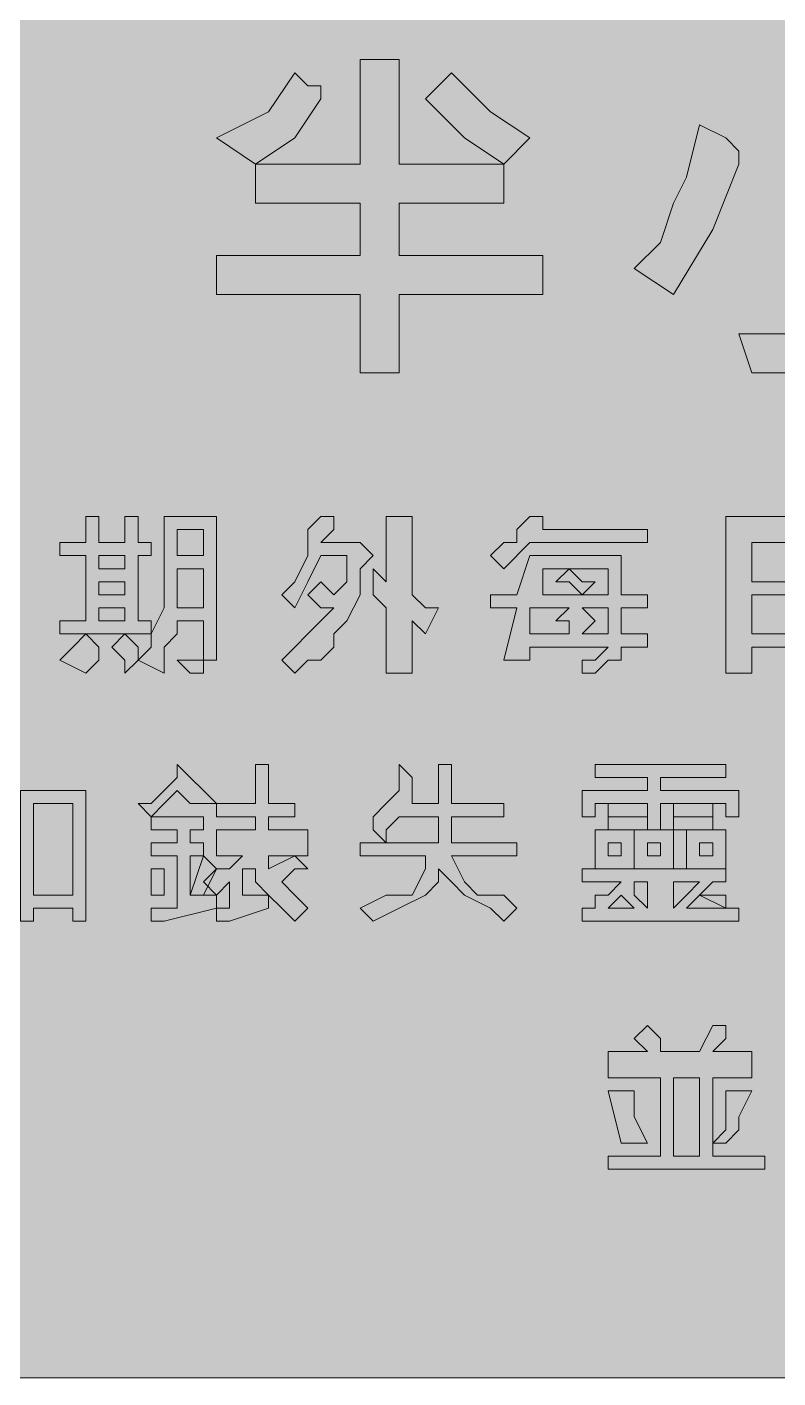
# Model space of a CAD drawing. Header units: metres. Extents: x 9 to 558, y 12 to 260.
# Drawn here: x 153.8 to 222.8, y 11.8 to 136 of the extents above; entities that cross this region are included whole.
import ezdxf

# ---------------------------------------------------------------- set-up
doc = ezdxf.new("R2010")
doc.units = ezdxf.units.M
doc.layers.add('FILL_BLACK_000000', color=7, linetype='Continuous', true_color=0x000000)
doc.layers.add('FILL_YELLOW_FFFF00', color=7, linetype='Continuous', true_color=0xffff00)

msp = doc.modelspace()

# ---------------------------------------------------------------- hatches: boundary and pattern name
at = {"layer": 'FILL_BLACK_000000', "true_color": 0x000000}
h = msp.add_hatch(color=7, dxfattribs=at)
h.dxf.hatch_style = 1
h.paths.add_polyline_path([(184.41, 132.96), (186.81, 132.96), (188.01, 132.96), (188.01, 131.76), (188.01, 123.36), (197.61, 123.36), (197.61, 119.76), (188.01, 119.76), (188.01, 114.96), (201.21, 114.96), (201.21, 111.36), (188.01, 111.36), (188.01, 104.16), (184.41, 104.16), (184.41, 111.36), (171.21, 111.36), (171.21, 114.96), (184.41, 114.96), (184.41, 119.76), (174.81, 119.76), (174.81, 123.36), (184.41, 123.36), (184.41, 132.96)])
h = msp.add_hatch(color=7, dxfattribs=at)
h.dxf.hatch_style = 1
h.paths.add_polyline_path([(226.41, 132.96), (227.61, 132.96), (227.61, 131.76), (226.41, 131.76), (226.41, 107.76), (226.41, 106.56), (226.41, 105.36), (225.21, 104.16), (222.81, 104.16), (220.41, 104.16), (219.21, 107.76), (221.61, 107.76), (222.81, 107.76), (224.01, 107.76), (224.01, 108.96), (224.01, 132.96), (225.21, 132.96), (226.41, 132.96)])
h = msp.add_hatch(color=7, dxfattribs=at)
h.dxf.hatch_style = 1
h.paths.add_polyline_path([(180.81, 130.56), (180.81, 129.36), (178.41, 125.76), (174.81, 123.36), (171.21, 125.76), (176.01, 128.16), (178.41, 131.76), (179.61, 130.56), (180.81, 130.56)])
h = msp.add_hatch(color=7, dxfattribs=at)
h.dxf.hatch_style = 1
h.paths.add_polyline_path([(196.41, 128.16), (200.01, 125.76), (197.61, 123.36), (194.01, 125.76), (190.41, 129.36), (192.81, 131.76), (196.41, 128.16)])
h = msp.add_hatch(color=7, dxfattribs=at)
h.dxf.hatch_style = 1
h.paths.add_polyline_path([(212.01, 116.16), (213.21, 119.76), (214.41, 122.16), (215.61, 126.96), (218.01, 125.76), (219.21, 124.56), (219.21, 123.36), (216.81, 117.36), (213.21, 111.36), (209.61, 113.76), (212.01, 116.16)])
h = msp.add_hatch(color=7, dxfattribs=at)
h.dxf.hatch_style = 1
h.paths.add_polyline_path([(160.41, 88.56), (162.81, 88.56), (162.81, 90.96), (164.01, 90.96), (164.01, 88.56), (165.21, 88.56), (165.21, 87.36), (164.01, 87.36), (164.01, 81.36), (165.21, 81.36), (165.21, 80.16), (156.81, 80.16), (156.81, 81.36), (159.21, 81.36), (159.21, 87.36), (156.81, 87.36), (156.81, 88.56), (159.21, 88.56), (159.21, 90.96), (160.41, 90.96), (160.41, 88.56)])
h.paths.add_polyline_path([(160.41, 83.76), (162.81, 83.76), (162.81, 84.96), (160.41, 84.96), (160.41, 83.76)], flags=16)
h.paths.add_polyline_path([(160.41, 82.56), (160.41, 81.36), (162.81, 81.36), (162.81, 82.56), (160.41, 82.56)], flags=16)
h.paths.add_polyline_path([(162.81, 87.36), (160.41, 87.36), (160.41, 86.16), (162.81, 86.16), (162.81, 87.36)], flags=16)
h = msp.add_hatch(color=7, dxfattribs=at)
h.dxf.hatch_style = 1
h.paths.add_polyline_path([(166.41, 78.96), (166.41, 77.76), (166.41, 76.56), (164.01, 77.76), (165.21, 78.96), (165.21, 80.16), (166.41, 82.56), (166.41, 84.96), (166.41, 90.96), (171.21, 90.96), (171.21, 78.96), (171.21, 77.76), (170.01, 77.76), (170.01, 78.96), (170.01, 81.36), (167.61, 81.36), (167.61, 80.16), (166.41, 78.96)])
h.paths.add_polyline_path([(167.61, 86.16), (167.61, 82.56), (170.01, 82.56), (170.01, 86.16), (167.61, 86.16)], flags=16)
h.paths.add_polyline_path([(170.01, 89.76), (167.61, 89.76), (167.61, 87.36), (170.01, 87.36), (170.01, 89.76)], flags=16)
h = msp.add_hatch(color=7, dxfattribs=at)
h.dxf.hatch_style = 1
h.paths.add_polyline_path([(182.01, 90.96), (182.01, 89.76), (180.81, 88.56), (183.21, 88.56), (184.41, 88.56), (185.61, 87.36), (184.41, 86.16), (184.41, 83.76), (183.21, 81.36), (182.01, 80.16), (182.01, 78.96), (180.81, 77.76), (179.61, 77.76), (178.41, 76.56), (177.21, 77.76), (178.41, 78.96), (179.61, 80.16), (180.81, 81.36), (182.01, 82.56), (180.81, 82.56), (179.61, 83.76), (180.81, 84.96), (182.01, 83.76), (183.21, 84.96), (183.21, 87.36), (180.81, 87.36), (179.61, 84.96), (178.41, 82.56), (177.21, 83.76), (178.41, 84.96), (179.61, 87.36), (179.61, 89.76), (180.81, 90.96), (182.01, 90.96)])
h = msp.add_hatch(color=7, dxfattribs=at)
h.dxf.hatch_style = 1
h.paths.add_polyline_path([(189.21, 90.96), (189.21, 83.76), (190.41, 82.56), (191.61, 82.56), (190.41, 80.16), (189.21, 81.36), (189.21, 76.56), (186.81, 76.56), (186.81, 82.56), (185.61, 83.76), (185.61, 84.96), (185.61, 86.16), (186.81, 84.96), (186.81, 90.96), (188.01, 90.96), (189.21, 90.96)])
h = msp.add_hatch(color=7, dxfattribs=at)
h.dxf.hatch_style = 1
h.paths.add_polyline_path([(197.61, 88.56), (198.81, 88.56), (198.81, 89.76), (200.01, 90.96), (201.21, 90.96), (201.21, 89.76), (210.81, 89.76), (210.81, 88.56), (200.01, 88.56), (197.61, 86.16), (196.41, 87.36), (197.61, 88.56)])
h = msp.add_hatch(color=7, dxfattribs=at)
h.dxf.hatch_style = 1
h.paths.add_polyline_path([(230.01, 76.56), (227.61, 76.56), (227.61, 78.96), (220.41, 78.96), (220.41, 76.56), (218.01, 76.56), (218.01, 90.96), (230.01, 90.96), (230.01, 76.56)])
h.paths.add_polyline_path([(220.41, 83.76), (220.41, 80.16), (227.61, 80.16), (227.61, 83.76), (220.41, 83.76)], flags=16)
h.paths.add_polyline_path([(227.61, 88.56), (220.41, 88.56), (220.41, 84.96), (227.61, 84.96), (227.61, 88.56)], flags=16)
h = msp.add_hatch(color=7, dxfattribs=at)
h.dxf.hatch_style = 1
h.paths.add_polyline_path([(210.81, 83.76), (210.81, 82.56), (208.41, 82.56), (208.41, 80.16), (210.81, 80.16), (210.81, 78.96), (208.41, 78.96), (208.41, 77.76), (207.21, 77.76), (206.01, 76.56), (204.81, 76.56), (204.81, 77.76), (206.01, 77.76), (207.21, 78.96), (200.01, 78.96), (200.01, 77.76), (197.61, 77.76), (198.81, 82.56), (196.41, 82.56), (196.41, 83.76), (198.81, 83.76), (200.01, 87.36), (208.41, 87.36), (208.41, 83.76), (210.81, 83.76)])
h.paths.add_polyline_path([(201.21, 86.16), (201.21, 83.76), (204.81, 83.76), (207.21, 83.76), (207.21, 86.16), (203.61, 86.16), (201.21, 86.16)], flags=16)
h.paths.add_polyline_path([(204.81, 80.16), (207.21, 80.16), (207.21, 82.56), (204.81, 82.56), (206.01, 81.36), (204.81, 80.16)], flags=16)
h.paths.add_polyline_path([(200.01, 80.16), (203.61, 80.16), (203.61, 81.36), (202.41, 81.36), (203.61, 82.56), (200.01, 82.56), (200.01, 80.16)], flags=16)
h = msp.add_hatch(color=7, dxfattribs=at)
h.dxf.hatch_style = 1
h.paths.add_polyline_path([(202.41, 84.96), (203.61, 86.16), (204.81, 84.96), (206.01, 84.96), (204.81, 83.76), (203.61, 84.96), (202.41, 84.96)])
h = msp.add_hatch(color=7, dxfattribs=at)
h.dxf.hatch_style = 1
h.paths.add_polyline_path([(158.01, 78.96), (159.21, 80.16), (160.41, 78.96), (160.41, 77.76), (159.21, 76.56), (156.81, 77.76), (158.01, 78.96)])
h = msp.add_hatch(color=7, dxfattribs=at)
h.dxf.hatch_style = 1
h.paths.add_polyline_path([(164.01, 78.96), (164.01, 77.76), (162.81, 76.56), (162.81, 77.76), (161.61, 78.96), (162.81, 80.16), (164.01, 78.96)])
h = msp.add_hatch(color=7, dxfattribs=at)
h.dxf.hatch_style = 1
h.paths.add_polyline_path([(170.01, 77.76), (170.01, 76.56), (168.81, 76.56), (167.61, 77.76), (168.81, 77.76), (170.01, 77.76)])
h = msp.add_hatch(color=7, dxfattribs=at)
h.dxf.hatch_style = 1
h.paths.add_polyline_path([(166.41, 65.76), (167.61, 66.96), (167.61, 68.16), (168.81, 66.96), (170.01, 65.76), (171.21, 64.56), (170.01, 64.56), (168.81, 64.56), (167.61, 65.76), (166.41, 64.56), (165.21, 63.36), (164.01, 64.56), (165.21, 64.56), (166.41, 65.76)])
h = msp.add_hatch(color=7, dxfattribs=at)
h.dxf.hatch_style = 1
h.paths.add_polyline_path([(172.41, 53.76), (171.21, 53.76), (171.21, 54.96), (172.41, 54.96), (172.41, 57.36), (171.21, 56.16), (170.01, 57.36), (171.21, 58.56), (172.41, 58.56), (173.61, 59.76), (171.21, 59.76), (171.21, 62.16), (174.81, 62.16), (174.81, 63.36), (171.21, 63.36), (171.21, 64.56), (174.81, 64.56), (174.81, 65.76), (174.81, 68.16), (176.01, 68.16), (176.01, 66.96), (176.01, 65.76), (176.01, 64.56), (178.41, 64.56), (178.41, 63.36), (176.01, 63.36), (176.01, 62.16), (179.61, 62.16), (179.61, 59.76), (178.41, 59.76), (179.61, 58.56), (178.41, 58.56), (177.21, 57.36), (178.41, 56.16), (179.61, 54.96), (178.41, 53.76), (177.21, 54.96), (176.01, 56.16), (176.01, 54.96), (172.41, 53.76)])
h.paths.add_polyline_path([(176.01, 59.76), (176.01, 58.56), (178.41, 59.76), (176.01, 59.76)], flags=16)
h.paths.add_polyline_path([(174.81, 57.36), (174.81, 58.56), (173.61, 58.56), (173.61, 56.16), (176.01, 56.16), (174.81, 57.36)], flags=16)
h = msp.add_hatch(color=7, dxfattribs=at)
h.dxf.hatch_style = 1
h.paths.add_polyline_path([(185.61, 63.36), (186.81, 64.56), (188.01, 65.76), (188.01, 68.16), (189.21, 66.96), (189.21, 64.56), (191.61, 64.56), (191.61, 68.16), (192.81, 68.16), (192.81, 66.96), (192.81, 64.56), (197.61, 64.56), (197.61, 63.36), (192.81, 63.36), (192.81, 60.96), (198.81, 60.96), (198.81, 59.76), (192.81, 59.76), (194.01, 57.36), (195.21, 56.16), (197.61, 56.16), (198.81, 54.96), (197.61, 53.76), (196.41, 54.96), (194.01, 56.16), (192.81, 57.36), (191.61, 58.56), (191.61, 57.36), (190.41, 56.16), (188.01, 54.96), (185.61, 53.76), (184.41, 54.96), (186.81, 56.16), (189.21, 56.16), (190.41, 58.56), (190.41, 59.76), (184.41, 59.76), (184.41, 60.96), (186.81, 60.96), (185.61, 62.16), (185.61, 63.36)])
h.paths.add_polyline_path([(191.61, 60.96), (191.61, 63.36), (188.01, 63.36), (186.81, 62.16), (186.81, 60.96), (191.61, 60.96)], flags=16)
h = msp.add_hatch(color=7, dxfattribs=at)
h.dxf.hatch_style = 1
h.paths.add_polyline_path([(218.01, 68.16), (218.01, 66.96), (212.01, 66.96), (212.01, 65.76), (219.21, 65.76), (219.21, 63.36), (218.01, 63.36), (218.01, 64.56), (212.01, 64.56), (212.01, 62.16), (210.81, 62.16), (210.81, 64.56), (206.01, 64.56), (206.01, 63.36), (204.81, 63.36), (204.81, 65.76), (210.81, 65.76), (210.81, 66.96), (206.01, 66.96), (206.01, 68.16), (218.01, 68.16)])
h = msp.add_hatch(color=7, dxfattribs=at)
h.dxf.hatch_style = 1
h.paths.add_polyline_path([(159.21, 65.76), (159.21, 53.76), (158.01, 53.76), (158.01, 54.96), (154.41, 54.96), (154.41, 53.76), (153.21, 53.76), (153.21, 65.76), (159.21, 65.76)])
h.paths.add_polyline_path([(158.01, 64.56), (154.41, 64.56), (154.41, 56.16), (158.01, 56.16), (158.01, 64.56)], flags=16)
h = msp.add_hatch(color=7, dxfattribs=at)
h.dxf.hatch_style = 1
h.paths.add_polyline_path([(168.81, 62.16), (168.81, 60.96), (170.01, 60.96), (170.01, 59.76), (168.81, 59.76), (168.81, 56.16), (171.21, 56.16), (171.21, 54.96), (166.41, 53.76), (165.21, 53.76), (165.21, 54.96), (167.61, 54.96), (167.61, 59.76), (165.21, 59.76), (165.21, 60.96), (167.61, 60.96), (167.61, 62.16), (165.21, 62.16), (165.21, 63.36), (170.01, 63.36), (170.01, 62.16), (168.81, 62.16)])
h = msp.add_hatch(color=7, dxfattribs=at)
h.dxf.hatch_style = 1
h.paths.add_polyline_path([(210.81, 64.56), (210.81, 63.36), (207.21, 63.36), (207.21, 64.56), (210.81, 64.56)])
h = msp.add_hatch(color=7, dxfattribs=at)
h.dxf.hatch_style = 1
h.paths.add_polyline_path([(210.81, 63.36), (210.81, 62.16), (207.21, 62.16), (207.21, 63.36), (210.81, 63.36)])
h = msp.add_hatch(color=7, dxfattribs=at)
h.dxf.hatch_style = 1
h.paths.add_polyline_path([(216.81, 64.56), (216.81, 63.36), (213.21, 63.36), (213.21, 64.56), (216.81, 64.56)])
h = msp.add_hatch(color=7, dxfattribs=at)
h.dxf.hatch_style = 1
h.paths.add_polyline_path([(216.81, 63.36), (216.81, 62.16), (213.21, 62.16), (213.21, 63.36), (216.81, 63.36)])
h = msp.add_hatch(color=7, dxfattribs=at)
h.dxf.hatch_style = 1
h.paths.add_polyline_path([(209.61, 58.56), (206.01, 58.56), (206.01, 62.16), (209.61, 62.16), (209.61, 58.56)])
h.paths.add_polyline_path([(208.41, 60.96), (207.21, 60.96), (207.21, 59.76), (208.41, 59.76), (208.41, 60.96)], flags=16)
h = msp.add_hatch(color=7, dxfattribs=at)
h.dxf.hatch_style = 1
h.paths.add_polyline_path([(213.21, 58.56), (209.61, 58.56), (209.61, 62.16), (213.21, 62.16), (213.21, 58.56)])
h.paths.add_polyline_path([(212.01, 60.96), (210.81, 60.96), (210.81, 59.76), (212.01, 59.76), (212.01, 60.96)], flags=16)
h = msp.add_hatch(color=7, dxfattribs=at)
h.dxf.hatch_style = 1
h.paths.add_polyline_path([(218.01, 58.56), (214.41, 58.56), (214.41, 62.16), (218.01, 62.16), (218.01, 58.56)])
h.paths.add_polyline_path([(216.81, 60.96), (215.61, 60.96), (215.61, 59.76), (216.81, 59.76), (216.81, 60.96)], flags=16)
h = msp.add_hatch(color=7, dxfattribs=at)
h.dxf.hatch_style = 1
h.paths.add_polyline_path([(170.01, 59.76), (171.21, 58.56), (170.01, 56.16), (168.81, 56.16), (170.01, 59.76)])
h = msp.add_hatch(color=7, dxfattribs=at)
h.dxf.hatch_style = 1
h.paths.add_polyline_path([(166.41, 57.36), (166.41, 56.16), (165.21, 56.16), (165.21, 57.36), (165.21, 58.56), (166.41, 58.56), (166.41, 57.36)])
h = msp.add_hatch(color=7, dxfattribs=at)
h.dxf.hatch_style = 1
h.paths.add_polyline_path([(206.01, 54.96), (206.01, 56.16), (207.21, 56.16), (208.41, 57.36), (204.81, 57.36), (204.81, 58.56), (218.01, 58.56), (218.01, 57.36), (216.81, 57.36), (215.61, 56.16), (214.41, 54.96), (218.01, 54.96), (219.21, 54.96), (219.21, 53.76), (204.81, 53.76), (204.81, 54.96), (206.01, 54.96)])
h.paths.add_polyline_path([(213.21, 54.96), (214.41, 56.16), (215.61, 57.36), (213.21, 57.36), (213.21, 54.96)], flags=16)
h.paths.add_polyline_path([(208.41, 56.16), (207.21, 54.96), (209.61, 54.96), (208.41, 56.16)], flags=16)
h.paths.add_polyline_path([(210.81, 57.36), (209.61, 57.36), (209.61, 56.16), (210.81, 54.96), (210.81, 57.36)], flags=16)
h = msp.add_hatch(color=7, dxfattribs=at)
h.dxf.hatch_style = 1
h.paths.add_polyline_path([(218.01, 54.96), (215.61, 56.16), (218.01, 56.16), (218.01, 54.96)])
h = msp.add_hatch(color=7, dxfattribs=at)
h.dxf.hatch_style = 1
h.paths.add_polyline_path([(209.61, 42.96), (210.81, 44.16), (212.01, 42.96), (212.01, 41.76), (215.61, 41.76), (216.81, 44.16), (218.01, 44.16), (218.01, 42.96), (216.81, 41.76), (220.41, 41.76), (220.41, 39.36), (216.81, 39.36), (216.81, 32.16), (221.61, 32.16), (221.61, 30.96), (207.21, 30.96), (207.21, 32.16), (212.01, 32.16), (212.01, 39.36), (207.21, 39.36), (207.21, 41.76), (210.81, 41.76), (209.61, 42.96)])
h.paths.add_polyline_path([(215.61, 39.36), (213.21, 39.36), (213.21, 32.16), (215.61, 32.16), (215.61, 39.36)], flags=16)
h = msp.add_hatch(color=7, dxfattribs=at)
h.dxf.hatch_style = 1
h.paths.add_polyline_path([(209.61, 35.76), (210.81, 33.36), (208.41, 33.36), (207.21, 38.16), (209.61, 38.16), (209.61, 35.76)])
h = msp.add_hatch(color=7, dxfattribs=at)
h.dxf.hatch_style = 1
h.paths.add_polyline_path([(218.01, 34.56), (218.01, 35.76), (218.01, 36.96), (218.01, 38.16), (220.41, 38.16), (219.21, 35.76), (219.21, 34.56), (218.01, 33.36), (216.81, 33.36), (218.01, 34.56)])
at = {"layer": 'FILL_YELLOW_FFFF00', "true_color": 0xffff00}
h = msp.add_hatch(color=7, dxfattribs=at)
h.dxf.hatch_style = 1
h.paths.add_polyline_path([(551.26, 260.11), (552.02, 259.95), (553.41, 259.41), (556.41, 257.76), (556.81, 257.26), (557.1, 256.67), (557.46, 255.36), (557.61, 252.96), (557.61, 18.96), (557.61, 16.56), (557.56, 16.16), (557.42, 15.85), (557.01, 15.36), (556.6, 14.87), (556.46, 14.56), (556.41, 14.16), (553.41, 12.51), (552.02, 11.97), (551.26, 11.81), (550.41, 11.76), (16.41, 11.76), (15.53, 11.78), (14.76, 11.91), (14.22, 12.27), (14.06, 12.56), (14.01, 12.96), (13.13, 12.98), (12.36, 13.11), (11.82, 13.47), (11.66, 13.76), (11.61, 14.16), (10.82, 14.66), (10.22, 15.25), (9.8, 15.89), (9.51, 16.56), (9.25, 17.87), (9.21, 18.96), (9.21, 252.96), (9.21, 255.36), (9.92, 256.24), (10.41, 257.01), (10.9, 257.55), (11.21, 257.71), (11.61, 257.76), (11.66, 258.16), (11.82, 258.47), (12.36, 258.96), (13.13, 259.45), (14.01, 260.16), (16.41, 260.16), (550.41, 260.16), (551.26, 260.11)])

# ---------------------------------------------------------------- linework, layer by layer
at = {"layer": 'FILL_BLACK_000000', "lineweight": 0, "true_color": 0x000000}
for points in [[(184.41, 132.96), (186.81, 132.96), (188.01, 132.96), (188.01, 131.76), (188.01, 123.36), (197.61, 123.36), (197.61, 119.76), (188.01, 119.76), (188.01, 114.96), (201.21, 114.96), (201.21, 111.36), (188.01, 111.36), (188.01, 104.16), (184.41, 104.16), (184.41, 111.36), (171.21, 111.36), (171.21, 114.96), (184.41, 114.96), (184.41, 119.76), (174.81, 119.76), (174.81, 123.36), (184.41, 123.36)], [(226.41, 132.96), (227.61, 132.96), (227.61, 131.76), (226.41, 131.76), (226.41, 107.76), (226.41, 106.56), (226.41, 105.36), (225.21, 104.16), (222.81, 104.16), (220.41, 104.16), (219.21, 107.76), (221.61, 107.76), (222.81, 107.76), (224.01, 107.76), (224.01, 108.96), (224.01, 132.96), (225.21, 132.96)], [(180.81, 130.56), (180.81, 129.36), (178.41, 125.76), (174.81, 123.36), (171.21, 125.76), (176.01, 128.16), (178.41, 131.76), (179.61, 130.56)], [(196.41, 128.16), (200.01, 125.76), (197.61, 123.36), (194.01, 125.76), (190.41, 129.36), (192.81, 131.76)], [(212.01, 116.16), (213.21, 119.76), (214.41, 122.16), (215.61, 126.96), (218.01, 125.76), (219.21, 124.56), (219.21, 123.36), (216.81, 117.36), (213.21, 111.36), (209.61, 113.76)], [(160.41, 88.56), (162.81, 88.56), (162.81, 90.96), (164.01, 90.96), (164.01, 88.56), (165.21, 88.56), (165.21, 87.36), (164.01, 87.36), (164.01, 81.36), (165.21, 81.36), (165.21, 80.16), (156.81, 80.16), (156.81, 81.36), (159.21, 81.36), (159.21, 87.36), (156.81, 87.36), (156.81, 88.56), (159.21, 88.56), (159.21, 90.96), (160.41, 90.96)], [(166.41, 78.96), (166.41, 77.76), (166.41, 76.56), (164.01, 77.76), (165.21, 78.96), (165.21, 80.16), (166.41, 82.56), (166.41, 84.96), (166.41, 90.96), (171.21, 90.96), (171.21, 78.96), (171.21, 77.76), (170.01, 77.76), (170.01, 78.96), (170.01, 81.36), (167.61, 81.36), (167.61, 80.16)], [(182.01, 90.96), (182.01, 89.76), (180.81, 88.56), (183.21, 88.56), (184.41, 88.56), (185.61, 87.36), (184.41, 86.16), (184.41, 83.76), (183.21, 81.36), (182.01, 80.16), (182.01, 78.96), (180.81, 77.76), (179.61, 77.76), (178.41, 76.56), (177.21, 77.76), (178.41, 78.96), (179.61, 80.16), (180.81, 81.36), (182.01, 82.56), (180.81, 82.56), (179.61, 83.76), (180.81, 84.96), (182.01, 83.76), (183.21, 84.96), (183.21, 87.36), (180.81, 87.36), (179.61, 84.96), (178.41, 82.56), (177.21, 83.76), (178.41, 84.96), (179.61, 87.36), (179.61, 89.76), (180.81, 90.96)], [(189.21, 90.96), (189.21, 83.76), (190.41, 82.56), (191.61, 82.56), (190.41, 80.16), (189.21, 81.36), (189.21, 76.56), (186.81, 76.56), (186.81, 82.56), (185.61, 83.76), (185.61, 84.96), (185.61, 86.16), (186.81, 84.96), (186.81, 90.96), (188.01, 90.96)], [(197.61, 88.56), (198.81, 88.56), (198.81, 89.76), (200.01, 90.96), (201.21, 90.96), (201.21, 89.76), (210.81, 89.76), (210.81, 88.56), (200.01, 88.56), (197.61, 86.16), (196.41, 87.36)], [(230.01, 76.56), (227.61, 76.56), (227.61, 78.96), (220.41, 78.96), (220.41, 76.56), (218.01, 76.56), (218.01, 90.96), (230.01, 90.96)], [(170.01, 89.76), (167.61, 89.76), (167.61, 87.36), (170.01, 87.36)], [(227.61, 88.56), (220.41, 88.56), (220.41, 84.96), (227.61, 84.96)], [(162.81, 87.36), (160.41, 87.36), (160.41, 86.16), (162.81, 86.16)], [(210.81, 83.76), (210.81, 82.56), (208.41, 82.56), (208.41, 80.16), (210.81, 80.16), (210.81, 78.96), (208.41, 78.96), (208.41, 77.76), (207.21, 77.76), (206.01, 76.56), (204.81, 76.56), (204.81, 77.76), (206.01, 77.76), (207.21, 78.96), (200.01, 78.96), (200.01, 77.76), (197.61, 77.76), (198.81, 82.56), (196.41, 82.56), (196.41, 83.76), (198.81, 83.76), (200.01, 87.36), (208.41, 87.36), (208.41, 83.76)], [(167.61, 86.16), (167.61, 82.56), (170.01, 82.56), (170.01, 86.16)], [(201.21, 86.16), (201.21, 83.76), (204.81, 83.76), (207.21, 83.76), (207.21, 86.16), (203.61, 86.16)], [(202.41, 84.96), (203.61, 86.16), (204.81, 84.96), (206.01, 84.96), (204.81, 83.76), (203.61, 84.96)], [(160.41, 83.76), (162.81, 83.76), (162.81, 84.96), (160.41, 84.96)], [(220.41, 83.76), (220.41, 80.16), (227.61, 80.16), (227.61, 83.76)], [(160.41, 82.56), (160.41, 81.36), (162.81, 81.36), (162.81, 82.56)], [(200.01, 80.16), (203.61, 80.16), (203.61, 81.36), (202.41, 81.36), (203.61, 82.56), (200.01, 82.56)], [(204.81, 80.16), (207.21, 80.16), (207.21, 82.56), (204.81, 82.56), (206.01, 81.36)], [(158.01, 78.96), (159.21, 80.16), (160.41, 78.96), (160.41, 77.76), (159.21, 76.56), (156.81, 77.76)], [(164.01, 78.96), (164.01, 77.76), (162.81, 76.56), (162.81, 77.76), (161.61, 78.96), (162.81, 80.16)], [(170.01, 77.76), (170.01, 76.56), (168.81, 76.56), (167.61, 77.76), (168.81, 77.76)], [(166.41, 65.76), (167.61, 66.96), (167.61, 68.16), (168.81, 66.96), (170.01, 65.76), (171.21, 64.56), (170.01, 64.56), (168.81, 64.56), (167.61, 65.76), (166.41, 64.56), (165.21, 63.36), (164.01, 64.56), (165.21, 64.56)], [(172.41, 53.76), (171.21, 53.76), (171.21, 54.96), (172.41, 54.96), (172.41, 57.36), (171.21, 56.16), (170.01, 57.36), (171.21, 58.56), (172.41, 58.56), (173.61, 59.76), (171.21, 59.76), (171.21, 62.16), (174.81, 62.16), (174.81, 63.36), (171.21, 63.36), (171.21, 64.56), (174.81, 64.56), (174.81, 65.76), (174.81, 68.16), (176.01, 68.16), (176.01, 66.96), (176.01, 65.76), (176.01, 64.56), (178.41, 64.56), (178.41, 63.36), (176.01, 63.36), (176.01, 62.16), (179.61, 62.16), (179.61, 59.76), (178.41, 59.76), (179.61, 58.56), (178.41, 58.56), (177.21, 57.36), (178.41, 56.16), (179.61, 54.96), (178.41, 53.76), (177.21, 54.96), (176.01, 56.16), (176.01, 54.96)], [(185.61, 63.36), (186.81, 64.56), (188.01, 65.76), (188.01, 68.16), (189.21, 66.96), (189.21, 64.56), (191.61, 64.56), (191.61, 68.16), (192.81, 68.16), (192.81, 66.96), (192.81, 64.56), (197.61, 64.56), (197.61, 63.36), (192.81, 63.36), (192.81, 60.96), (198.81, 60.96), (198.81, 59.76), (192.81, 59.76), (194.01, 57.36), (195.21, 56.16), (197.61, 56.16), (198.81, 54.96), (197.61, 53.76), (196.41, 54.96), (194.01, 56.16), (192.81, 57.36), (191.61, 58.56), (191.61, 57.36), (190.41, 56.16), (188.01, 54.96), (185.61, 53.76), (184.41, 54.96), (186.81, 56.16), (189.21, 56.16), (190.41, 58.56), (190.41, 59.76), (184.41, 59.76), (184.41, 60.96), (186.81, 60.96), (185.61, 62.16)], [(218.01, 68.16), (218.01, 66.96), (212.01, 66.96), (212.01, 65.76), (219.21, 65.76), (219.21, 63.36), (218.01, 63.36), (218.01, 64.56), (212.01, 64.56), (212.01, 62.16), (210.81, 62.16), (210.81, 64.56), (206.01, 64.56), (206.01, 63.36), (204.81, 63.36), (204.81, 65.76), (210.81, 65.76), (210.81, 66.96), (206.01, 66.96), (206.01, 68.16)], [(159.21, 65.76), (159.21, 53.76), (158.01, 53.76), (158.01, 54.96), (154.41, 54.96), (154.41, 53.76), (153.21, 53.76), (153.21, 65.76)], [(158.01, 64.56), (154.41, 64.56), (154.41, 56.16), (158.01, 56.16)], [(168.81, 62.16), (168.81, 60.96), (170.01, 60.96), (170.01, 59.76), (168.81, 59.76), (168.81, 56.16), (171.21, 56.16), (171.21, 54.96), (166.41, 53.76), (165.21, 53.76), (165.21, 54.96), (167.61, 54.96), (167.61, 59.76), (165.21, 59.76), (165.21, 60.96), (167.61, 60.96), (167.61, 62.16), (165.21, 62.16), (165.21, 63.36), (170.01, 63.36), (170.01, 62.16)], [(191.61, 60.96), (191.61, 63.36), (188.01, 63.36), (186.81, 62.16), (186.81, 60.96)], [(210.81, 64.56), (210.81, 63.36), (207.21, 63.36), (207.21, 64.56)], [(210.81, 63.36), (210.81, 62.16), (207.21, 62.16), (207.21, 63.36)], [(216.81, 64.56), (216.81, 63.36), (213.21, 63.36), (213.21, 64.56)], [(216.81, 63.36), (216.81, 62.16), (213.21, 62.16), (213.21, 63.36)], [(209.61, 58.56), (206.01, 58.56), (206.01, 62.16), (209.61, 62.16)], [(213.21, 58.56), (209.61, 58.56), (209.61, 62.16), (213.21, 62.16)], [(218.01, 58.56), (214.41, 58.56), (214.41, 62.16), (218.01, 62.16)], [(208.41, 60.96), (207.21, 60.96), (207.21, 59.76), (208.41, 59.76)], [(212.01, 60.96), (210.81, 60.96), (210.81, 59.76), (212.01, 59.76)], [(216.81, 60.96), (215.61, 60.96), (215.61, 59.76), (216.81, 59.76)], [(170.01, 59.76), (171.21, 58.56), (170.01, 56.16), (168.81, 56.16)], [(176.01, 59.76), (176.01, 58.56), (178.41, 59.76)], [(166.41, 57.36), (166.41, 56.16), (165.21, 56.16), (165.21, 57.36), (165.21, 58.56), (166.41, 58.56)], [(174.81, 57.36), (174.81, 58.56), (173.61, 58.56), (173.61, 56.16), (176.01, 56.16)], [(206.01, 54.96), (206.01, 56.16), (207.21, 56.16), (208.41, 57.36), (204.81, 57.36), (204.81, 58.56), (218.01, 58.56), (218.01, 57.36), (216.81, 57.36), (215.61, 56.16), (214.41, 54.96), (218.01, 54.96), (219.21, 54.96), (219.21, 53.76), (204.81, 53.76), (204.81, 54.96)], [(210.81, 57.36), (209.61, 57.36), (209.61, 56.16), (210.81, 54.96)], [(213.21, 54.96), (214.41, 56.16), (215.61, 57.36), (213.21, 57.36)], [(208.41, 56.16), (207.21, 54.96), (209.61, 54.96)], [(218.01, 54.96), (215.61, 56.16), (218.01, 56.16)], [(209.61, 42.96), (210.81, 44.16), (212.01, 42.96), (212.01, 41.76), (215.61, 41.76), (216.81, 44.16), (218.01, 44.16), (218.01, 42.96), (216.81, 41.76), (220.41, 41.76), (220.41, 39.36), (216.81, 39.36), (216.81, 32.16), (221.61, 32.16), (221.61, 30.96), (207.21, 30.96), (207.21, 32.16), (212.01, 32.16), (212.01, 39.36), (207.21, 39.36), (207.21, 41.76), (210.81, 41.76)], [(215.61, 39.36), (213.21, 39.36), (213.21, 32.16), (215.61, 32.16)], [(209.61, 35.76), (210.81, 33.36), (208.41, 33.36), (207.21, 38.16), (209.61, 38.16)], [(218.01, 34.56), (218.01, 35.76), (218.01, 36.96), (218.01, 38.16), (220.41, 38.16), (219.21, 35.76), (219.21, 34.56), (218.01, 33.36), (216.81, 33.36)]]:
    msp.add_lwpolyline(points, close=True, dxfattribs=at)
at = {"layer": 'FILL_YELLOW_FFFF00', "lineweight": 0, "true_color": 0xffff00}
msp.add_lwpolyline([(550.41, 11.76), (16.41, 11.76)], dxfattribs=at)

doc.saveas('drawing.dxf')
